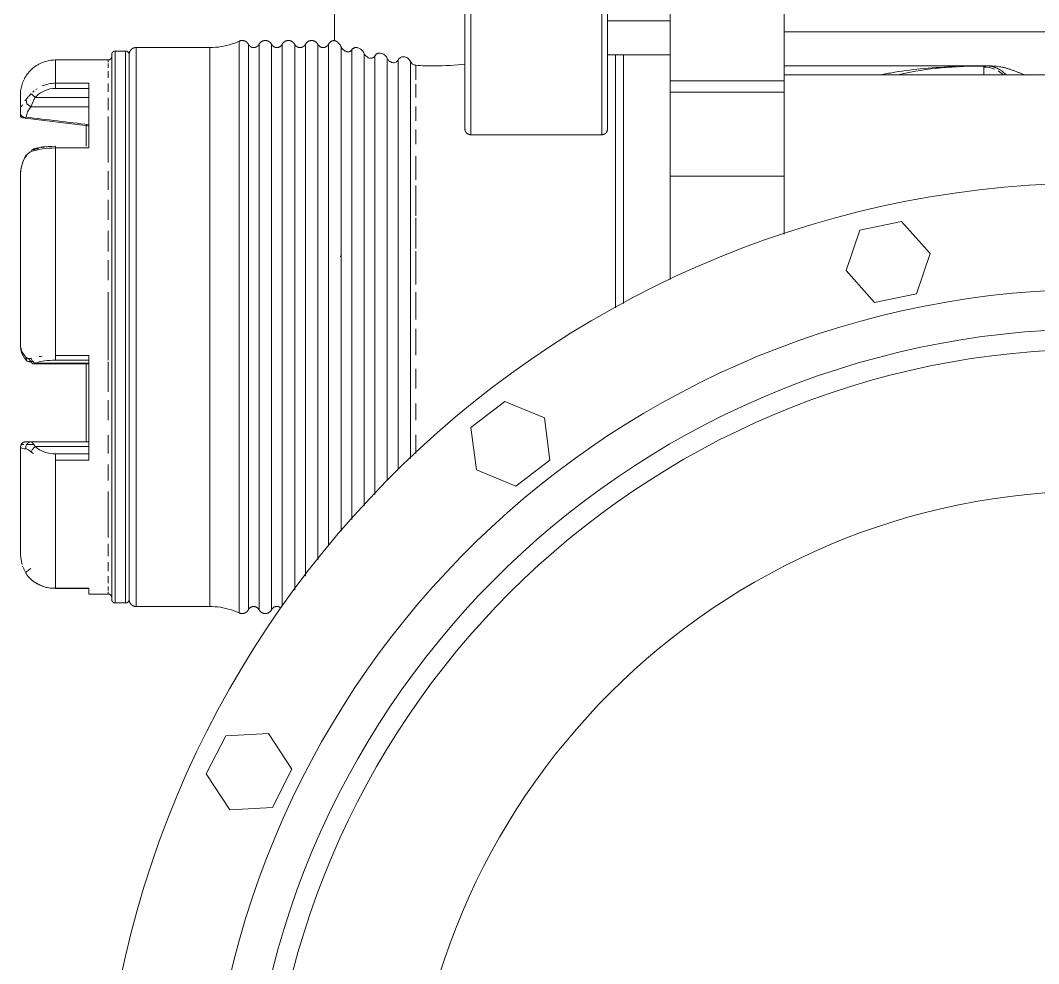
# Model space of a CAD drawing. Extents: x -181672 to 290600, y -29000 to 395522.
# Drawn here: x -171717.6 to -171539, y 28813.5 to 28979 of the extents above; entities that cross this region are included whole.
import ezdxf

# ---------------------------------------------------------------- set-up
doc = ezdxf.new("R2010")
doc.units = 0
doc.header["$LTSCALE"] = 10
doc.layers.add('XFM7P20PCW$0$G-IMPT', color=252, linetype='Continuous', lineweight=9)
doc.layers.add('XFM7P20PCW$0$M-PIPE--4', color=252, linetype='Continuous', lineweight=9)

# ---------------------------------------------------------------- blocks, each defined once
blk = doc.blocks.new('XFM7P20PCW$0$HTS 150A-3D_dwg-5203735-參考樓層')
at = {"layer": 'XFM7P20PCW$0$G-IMPT'}
for p, q in [((-201.5, 98.5), (-201.5, -55.03)), ((-193.95, 5.33), (-193.95, -55)), ((-195.39, -18.58), (-195.1, -17.69)), ((-195.08, -17.65), (-195.05, -17.59)), ((-195.5, -55.04), (-195.5, -18.64)), ((-195.5, -19.57), (-195.5, -19.54)), ((-195.46, -18.97), (-195.39, -18.59)), ((-194.02, -20), (-195.31, -20)), ((-168.23, -34.41), (-162.62, -29.42)), ((-162.62, -29.42), (-155.5, -31.78)), ((-155.5, -31.78), (-153.98, -39.14)), ((-166.72, -41.76), (-168.23, -34.41)), ((-153.98, -39.14), (-159.59, -44.12)), ((-159.59, -44.12), (-166.72, -41.76)), ((-192.91, -55), (-210.91, -55)), ((-190.91, -55), (-192.91, -55)), ((-192.91, -55), (-192.91, -75)), ((-190.91, -75), (-190.91, -55)), ((-176.14, -55), (-190.91, -55)), ((-190.91, -55), (-190.91, -75)), ((-165.99, -55), (-176.14, -55)), ((-176.14, -55), (-176.14, -75)), ((-192.91, -75), (-210.91, -75)), ((-203.44, -75), (-203.44, -86)), ((-197.44, -86), (-197.44, -75)), ((-190.91, -75), (-192.91, -75)), ((-176.14, -75), (-190.91, -75)), ((-158.06, -75), (-176.14, -75)), ((-153.8, -83.2), (-197.52, -83.2)), ((-153.08, -84.57), (-197.42, -84.57)), ((-223.44, -87), (-183.44, -87)), ((-184.44, -86), (-222.44, -86)), ((-183.44, -110), (-183.44, -87)), ((-133.75, -97.07), (-126.31, -96.1)), ((-126.31, -96.1), (-121.75, -102.07)), ((-136.64, -103.99), (-133.75, -97.07)), ((-121.75, -102.07), (-124.64, -109)), ((-132.09, -109.96), (-136.64, -103.99)), ((-183.44, -110), (-223.44, -110)), ((-124.64, -109), (-132.09, -109.96)), ((-222.44, -111), (-184.44, -111)), ((-193.33, -119.63), (-195.62, -119.63)), ((-193.05, -119.63), (-193.33, -119.63)), ((-190.44, -119.63), (-192.29, -119.63)), ((-189.95, -119.63), (-190.44, -119.63)), ((-187.01, -119.63), (-188.38, -119.63)), ((-185.9, -119.63), (-187.01, -119.63)), ((-183.08, -119.63), (-184.33, -119.63)), ((-181.76, -119.63), (-183.08, -119.63)), ((-178.69, -119.63), (-179.65, -119.63)), ((-175.51, -119.63), (-178.69, -119.63)), ((-173.92, -119.63), (-174.52, -119.63)), ((-169.18, -119.63), (-173.92, -119.63)), ((-163.47, -119.63), (-168.83, -119.63)), ((-157.94, -119.63), (-162.99, -119.63)), ((-157.18, -119.63), (-157.94, -119.63)), ((-152.29, -119.63), (-155.79, -119.63)), ((-151.01, -119.63), (-152.29, -119.63)), ((-146.6, -119.63), (-149.36, -119.63)), ((-144.78, -119.63), (-146.6, -119.63)), ((-140.96, -119.63), (-142.36, -119.63)), ((-138.9, -119.63), (-140.96, -119.63)), ((-135.44, -119.63), (-136.3, -119.63)), ((-133.33, -119.63), (-135.44, -119.63)), ((-130.1, -119.63), (-130.78, -119.63)), ((-127.48, -119.63), (-130.1, -119.63)), ((-126.62, -120.57), (-196.31, -120.57)), ((-124.62, -122.75), (-196.55, -122.75)), ((-122.82, -124.63), (-196.84, -124.63)), ((-120.34, -126.81), (-197.27, -126.81)), ((-118.33, -128.69), (-197.72, -128.69)), ((-115.91, -130.87), (-198.32, -130.87)), ((-222.7, -133.9), (-199.97, -133.9)), ((-113.89, -132.75), (-198.92, -132.75)), ((-111.32, -134.94), (-199.31, -134.94)), ((-108.83, -136.82), (-199.31, -136.82)), ((-105.98, -139), (-199.31, -139)), ((-103.53, -140.88), (-199.31, -140.88)), ((-78.39, -145.49), (-72.1, -141.39)), ((-72.1, -141.39), (-65.41, -144.79)), ((-100.68, -143.06), (-199.31, -143.06)), ((-100.09, -144.94), (-199.31, -144.94)), ((-77.99, -152.98), (-78.39, -145.49)), ((-65.41, -144.79), (-65.01, -152.28)), ((-100.09, -147.13), (-199.31, -147.13)), ((-100.09, -149), (-199.31, -149)), ((-199.86, -150.61), (-99.54, -150.61)), ((-71.3, -156.38), (-77.99, -152.98)), ((-65.01, -152.28), (-71.3, -156.38)), ((-198.74, -155.74), (-198.74, -168.69)), ((-100.66, -155.74), (-198.74, -155.74)), ((-100.66, -168.69), (-100.66, -155.74)), ((-198.74, -168.69), (-100.66, -168.69)), ((-198.12, -170.53), (-198.12, -172.35)), ((-198.12, -170.53), (-101.28, -170.53)), ((-197.51, -169.92), (-197.21, -169.92)), ((-196.83, -169.92), (-194.83, -169.92)), ((-193.87, -169.92), (-179.51, -169.92)), ((-177.37, -169.92), (-170.44, -169.92)), ((-168, -169.92), (-160.34, -169.92)), ((-157.94, -169.92), (-141.69, -169.92)), ((-139.06, -169.92), (-131.4, -169.92)), ((-128.96, -169.92), (-122.03, -169.92)), ((-119.89, -169.92), (-105.53, -169.92)), ((-104.57, -169.92), (-102.57, -169.92)), ((-102.19, -169.92), (-101.89, -169.92)), ((-101.28, -172.35), (-101.28, -170.53)), ((-198.12, -172.35), (-101.28, -172.35)), ((-197.51, -172.97), (-197.21, -172.97)), ((-196.83, -172.97), (-194.83, -172.97)), ((-193.87, -172.97), (-179.51, -172.97)), ((-177.37, -172.97), (-170.44, -172.97)), ((-168, -172.97), (-160.34, -172.97)), ((-157.94, -172.97), (-141.69, -172.97)), ((-139.06, -172.97), (-131.4, -172.97)), ((-128.96, -172.97), (-122.03, -172.97)), ((-119.89, -172.97), (-105.53, -172.97)), ((-104.57, -172.97), (-102.57, -172.97)), ((-102.19, -172.97), (-101.89, -172.97)), ((-196.56, -173.58), (-196.56, -182.84)), ((-196.19, -173.58), (-196.56, -173.58)), ((-195.2, -173.58), (-195.95, -173.58)), ((-193.41, -173.58), (-194.58, -173.58)), ((-190.96, -173.58), (-192.45, -173.58)), ((-187.74, -173.58), (-189.89, -173.58)), ((-178.54, -173.58), (-186.63, -173.58)), ((-173.8, -173.58), (-177.06, -173.58)), ((-168.48, -173.58), (-172, -173.58)), ((-162.97, -173.58), (-166.59, -173.58)), ((-157.94, -173.58), (-161.45, -173.58)), ((-143.89, -173.58), (-155.82, -173.58)), ((-138.32, -173.58), (-143.58, -173.58)), ((-133.35, -173.58), (-136.85, -173.58)), ((-127.49, -173.58), (-130.74, -173.58)), ((-122.79, -173.58), (-125.6, -173.58)), ((-112.77, -173.58), (-120.86, -173.58)), ((-109.51, -173.58), (-111.66, -173.58)), ((-106.85, -173.58), (-108.44, -173.58)), ((-104.73, -173.58), (-105.99, -173.58)), ((-103.45, -173.58), (-104.2, -173.58)), ((-102.84, -173.58), (-103.21, -173.58)), ((-102.84, -177), (-102.84, -173.58)), ((-192.47, -182.84), (-192.47, -177)), ((-192.47, -177), (-181.12, -177)), ((-191.58, -177), (-191.58, -182.84)), ((-189.99, -177), (-189.99, -186.41)), ((-188.34, -187.17), (-188.34, -177)), ((-185, -177.08), (-186.41, -188.62)), ((-181.45, -177.44), (-185.03, -177.44)), ((-181.12, -177), (-181.12, -182.84)), ((-144.72, -182.84), (-144.72, -177)), ((-144.72, -177), (-126.34, -177)), ((-143.88, -177), (-143.88, -182.84)), ((-143.36, -177), (-143.36, -186.41)), ((-129.54, -177.44), (-143.27, -177.44)), ((-143.25, -186.71), (-143.25, -177)), ((-129.56, -177), (-129.56, -187.17)), ((-129.56, -177), (-129.56, -187.17)), ((-128.71, -186.41), (-128.71, -177)), ((-127.42, -182.84), (-127.42, -177)), ((-126.34, -177), (-126.34, -182.84)), ((-103.85, -177), (-102.84, -177)), ((-103.85, -182.84), (-103.85, -177)), ((-103.83, -182.84), (-103.83, -177)), ((-196.56, -182.84), (-192.47, -182.84)), ((-191.58, -182.84), (-192.47, -182.84)), ((-181.36, -182.84), (-181.45, -182.84)), ((-181.12, -182.84), (-181.36, -182.84)), ((-181.12, -182.84), (-144.72, -182.84)), ((-143.88, -182.84), (-144.72, -182.84)), ((-126.34, -182.84), (-127.42, -182.84)), ((-126.34, -182.84), (-103.85, -182.84)), ((-103.85, -182.84), (-103.83, -182.84)), ((-103.83, -182.84), (-103.85, -182.84)), ((-180.94, -185.86), (-180.94, -186.41)), ((-180.94, -186.41), (-180.94, -185.86)), ((-143.64, -187.17), (-144.17, -187.59)), ((-143.64, -187.17), (-143.64, -186.84)), ((-143.64, -186.84), (-143.64, -187.17)), ((-143.26, -186.71), (-143.26, -186.59)), ((-129.56, -187.17), (-129.56, -187.56)), ((-187.64, -189), (-190.4, -189)), ((-189.37, -188.24), (-189.64, -188.01)), ((-187.25, -189), (-187.59, -188.98)), ((-187.25, -189), (-186.76, -189)), ((-186.96, -189), (-187.16, -189)), ((-179.88, -187.97), (-179.71, -188.01)), ((-178.04, -188.77), (-178.45, -188.61)), ((-146.35, -189), (-176.25, -189)), ((-146.12, -188.98), (-146.35, -189)), ((-145.73, -188.94), (-145.79, -188.95)), ((-129.56, -187.66), (-129.56, -188)), ((-129.04, -188.88), (-129.27, -188.71)), ((-110.08, -189), (-128.56, -189)), ((-110.08, -189), (-109.66, -188.99)), ((-107.76, -188.61), (-106.47, -188.01)), ((-106.49, -188.03), (-106.47, -188.01))]:
    blk.add_line(p, q, dxfattribs=at)
at = {"layer": 'XFM7P20PCW$0$G-IMPT', "flags": 128}
for points in [[(-184.44, -86), (-184.46, -86), (-184.5, -86), (-184.58, -86), (-184.68, -86), (-184.82, -86), (-184.99, -86), (-185.18, -86), (-185.41, -86), (-185.66, -86), (-185.94, -86), (-186.25, -86), (-186.59, -86), (-186.95, -86), (-187.34, -86), (-187.76, -86), (-188.2, -86), (-188.67, -86), (-189.16, -86), (-189.67, -86), (-190.2, -86), (-190.76, -86), (-191.34, -86), (-191.93, -86), (-192.54, -86), (-193.18, -86), (-193.82, -86), (-194.49, -86), (-195.16, -86), (-195.85, -86), (-196.56, -86), (-197.27, -86), (-197.99, -86), (-198.73, -86), (-199.47, -86), (-200.21, -86), (-200.96, -86), (-201.72, -86), (-202.48, -86), (-203.24, -86), (-204, -86)], [(-185.81, -86), (-185.54, -86), (-185.3, -86), (-185.09, -86), (-184.91, -86), (-184.75, -86), (-184.63, -86), (-184.54, -86), (-184.48, -86), (-184.45, -86), (-184.44, -86)], [(-184.44, -86), (-184.4, -86), (-184.36, -86), (-184.32, -86.01), (-184.28, -86.01), (-184.24, -86.02), (-184.2, -86.03), (-184.16, -86.04), (-184.13, -86.05), (-184.09, -86.06), (-184.05, -86.08), (-184.02, -86.1), (-183.98, -86.11), (-183.94, -86.13), (-183.91, -86.15), (-183.88, -86.17), (-183.84, -86.2), (-183.81, -86.22), (-183.78, -86.25), (-183.75, -86.28), (-183.72, -86.3), (-183.7, -86.33), (-183.67, -86.36), (-183.65, -86.39), (-183.62, -86.43), (-183.6, -86.46), (-183.58, -86.49), (-183.56, -86.53), (-183.54, -86.56), (-183.52, -86.6), (-183.51, -86.64), (-183.5, -86.68), (-183.48, -86.71), (-183.47, -86.75), (-183.46, -86.79), (-183.46, -86.83), (-183.45, -86.87), (-183.45, -86.91), (-183.44, -86.95), (-183.44, -86.99), (-183.44, -87)], [(-183.44, -110), (-183.44, -110.04), (-183.44, -110.08), (-183.45, -110.12), (-183.45, -110.16), (-183.46, -110.2), (-183.47, -110.24), (-183.48, -110.28), (-183.49, -110.31), (-183.51, -110.35), (-183.52, -110.39), (-183.54, -110.43), (-183.55, -110.46), (-183.57, -110.5), (-183.59, -110.53), (-183.62, -110.56), (-183.64, -110.6), (-183.66, -110.63), (-183.69, -110.66), (-183.72, -110.69), (-183.74, -110.72), (-183.77, -110.74), (-183.8, -110.77), (-183.84, -110.8), (-183.87, -110.82), (-183.9, -110.84), (-183.94, -110.86), (-183.97, -110.88), (-184.01, -110.9), (-184.04, -110.92), (-184.08, -110.93), (-184.12, -110.95), (-184.15, -110.96), (-184.19, -110.97), (-184.23, -110.98), (-184.27, -110.99), (-184.31, -110.99), (-184.35, -111), (-184.39, -111), (-184.43, -111), (-184.44, -111)], [(-203.65, -111), (-202.89, -111), (-202.13, -111), (-201.37, -111), (-200.62, -111), (-199.87, -111), (-199.12, -111), (-198.39, -111), (-197.66, -111), (-196.94, -111), (-196.23, -111), (-195.53, -111), (-194.85, -111), (-194.18, -111), (-193.52, -111), (-192.88, -111), (-192.26, -111), (-191.65, -111), (-191.07, -111), (-190.5, -111), (-189.96, -111), (-189.43, -111), (-188.93, -111), (-188.45, -111), (-188, -111), (-187.57, -111), (-187.16, -111), (-186.78, -111), (-186.43, -111), (-186.1, -111), (-185.81, -111), (-185.54, -111), (-185.3, -111), (-185.09, -111), (-184.91, -111), (-184.75, -111), (-184.63, -111), (-184.54, -111), (-184.48, -111), (-184.45, -111), (-184.44, -111)], [(-184.44, -111), (-184.46, -111), (-184.5, -111), (-184.58, -111), (-184.68, -111), (-184.82, -111), (-184.99, -111), (-185.18, -111), (-185.41, -111), (-185.66, -111), (-185.75, -111)], [(-199.31, -134.94), (-199.35, -134.91), (-199.39, -134.89), (-199.44, -134.86), (-199.48, -134.83), (-199.51, -134.8), (-199.55, -134.77), (-199.59, -134.74), (-199.62, -134.7), (-199.66, -134.67), (-199.69, -134.63), (-199.72, -134.59), (-199.75, -134.55), (-199.78, -134.51), (-199.8, -134.47), (-199.83, -134.42), (-199.85, -134.38), (-199.87, -134.34), (-199.89, -134.29), (-199.9, -134.24), (-199.92, -134.2), (-199.93, -134.15), (-199.94, -134.1), (-199.95, -134.05), (-199.96, -134), (-199.97, -133.96), (-199.97, -133.91), (-199.97, -133.9)], [(-198.74, -135.88), (-198.74, -135.83), (-198.74, -135.79), (-198.75, -135.75), (-198.75, -135.71), (-198.76, -135.67), (-198.77, -135.63), (-198.78, -135.58), (-198.79, -135.54), (-198.81, -135.5), (-198.82, -135.46), (-198.84, -135.43), (-198.86, -135.39), (-198.88, -135.35), (-198.9, -135.31), (-198.92, -135.28), (-198.95, -135.24), (-198.97, -135.21), (-199, -135.18), (-199.03, -135.15), (-199.06, -135.12), (-199.09, -135.09), (-199.12, -135.06), (-199.16, -135.03), (-199.19, -135.01), (-199.23, -134.98), (-199.26, -134.96), (-199.3, -134.94), (-199.31, -134.94)], [(-199.31, -139), (-199.35, -138.98), (-199.39, -138.95), (-199.44, -138.92), (-199.48, -138.89), (-199.51, -138.86), (-199.55, -138.83), (-199.59, -138.8), (-199.62, -138.76), (-199.66, -138.73), (-199.69, -138.69), (-199.72, -138.65), (-199.75, -138.61), (-199.78, -138.57), (-199.8, -138.53), (-199.83, -138.49), (-199.85, -138.44), (-199.87, -138.4), (-199.89, -138.35), (-199.9, -138.31), (-199.92, -138.26), (-199.93, -138.21), (-199.94, -138.16), (-199.95, -138.12), (-199.96, -138.07), (-199.97, -138.02), (-199.97, -137.97), (-199.97, -137.92), (-199.97, -137.87), (-199.97, -137.82), (-199.96, -137.77), (-199.96, -137.72), (-199.95, -137.67), (-199.94, -137.63), (-199.93, -137.58), (-199.91, -137.53), (-199.89, -137.49), (-199.88, -137.44), (-199.86, -137.39), (-199.84, -137.35), (-199.81, -137.31), (-199.79, -137.26), (-199.76, -137.22), (-199.73, -137.18), (-199.7, -137.14), (-199.67, -137.11), (-199.64, -137.07), (-199.6, -137.03), (-199.57, -137), (-199.53, -136.97), (-199.49, -136.94), (-199.45, -136.91), (-199.41, -136.88), (-199.37, -136.85), (-199.33, -136.83), (-199.31, -136.82)], [(-199.31, -136.82), (-199.27, -136.8), (-199.23, -136.77), (-199.2, -136.75), (-199.16, -136.73), (-199.13, -136.7), (-199.1, -136.67), (-199.07, -136.64), (-199.04, -136.61), (-199.01, -136.58), (-198.98, -136.55), (-198.95, -136.52), (-198.93, -136.48), (-198.91, -136.45), (-198.88, -136.41), (-198.86, -136.38), (-198.84, -136.34), (-198.83, -136.3), (-198.81, -136.26), (-198.8, -136.22), (-198.78, -136.18), (-198.77, -136.14), (-198.76, -136.1), (-198.75, -136.06), (-198.75, -136.01), (-198.74, -135.97), (-198.74, -135.93), (-198.74, -135.89), (-198.74, -135.88)], [(-198.74, -139.94), (-198.74, -139.9), (-198.74, -139.86), (-198.75, -139.81), (-198.75, -139.77), (-198.76, -139.73), (-198.77, -139.69), (-198.78, -139.65), (-198.79, -139.61), (-198.81, -139.57), (-198.82, -139.53), (-198.84, -139.49), (-198.86, -139.45), (-198.88, -139.41), (-198.9, -139.38), (-198.92, -139.34), (-198.95, -139.31), (-198.97, -139.27), (-199, -139.24), (-199.03, -139.21), (-199.06, -139.18), (-199.09, -139.15), (-199.12, -139.12), (-199.16, -139.1), (-199.19, -139.07), (-199.23, -139.05), (-199.26, -139.03), (-199.3, -139), (-199.31, -139)], [(-199.31, -143.06), (-199.35, -143.04), (-199.39, -143.01), (-199.44, -142.99), (-199.48, -142.96), (-199.51, -142.93), (-199.55, -142.9), (-199.59, -142.86), (-199.62, -142.83), (-199.66, -142.79), (-199.69, -142.75), (-199.72, -142.72), (-199.75, -142.68), (-199.78, -142.63), (-199.8, -142.59), (-199.83, -142.55), (-199.85, -142.51), (-199.87, -142.46), (-199.89, -142.42), (-199.9, -142.37), (-199.92, -142.32), (-199.93, -142.27), (-199.94, -142.23), (-199.95, -142.18), (-199.96, -142.13), (-199.97, -142.08), (-199.97, -142.03), (-199.97, -141.98), (-199.97, -141.93), (-199.97, -141.88), (-199.96, -141.83), (-199.96, -141.79), (-199.95, -141.74), (-199.94, -141.69), (-199.93, -141.64), (-199.91, -141.59), (-199.89, -141.55), (-199.88, -141.5), (-199.86, -141.46), (-199.84, -141.41), (-199.81, -141.37), (-199.79, -141.33), (-199.76, -141.29), (-199.73, -141.24), (-199.7, -141.21), (-199.67, -141.17), (-199.64, -141.13), (-199.6, -141.1), (-199.57, -141.06), (-199.53, -141.03), (-199.49, -141), (-199.45, -140.97), (-199.41, -140.94), (-199.37, -140.92), (-199.33, -140.89), (-199.31, -140.88)], [(-199.31, -140.88), (-199.27, -140.86), (-199.23, -140.84), (-199.2, -140.81), (-199.16, -140.79), (-199.13, -140.76), (-199.1, -140.74), (-199.07, -140.71), (-199.04, -140.68), (-199.01, -140.65), (-198.98, -140.61), (-198.95, -140.58), (-198.93, -140.55), (-198.91, -140.51), (-198.88, -140.47), (-198.86, -140.44), (-198.84, -140.4), (-198.83, -140.36), (-198.81, -140.32), (-198.8, -140.28), (-198.78, -140.24), (-198.77, -140.2), (-198.76, -140.16), (-198.75, -140.12), (-198.75, -140.08), (-198.74, -140.03), (-198.74, -139.99), (-198.74, -139.95), (-198.74, -139.94)], [(-198.74, -144), (-198.74, -143.96), (-198.74, -143.92), (-198.75, -143.88), (-198.75, -143.83), (-198.76, -143.79), (-198.77, -143.75), (-198.78, -143.71), (-198.79, -143.67), (-198.81, -143.63), (-198.82, -143.59), (-198.84, -143.55), (-198.86, -143.51), (-198.88, -143.48), (-198.9, -143.44), (-198.92, -143.4), (-198.95, -143.37), (-198.97, -143.34), (-199, -143.3), (-199.03, -143.27), (-199.06, -143.24), (-199.09, -143.21), (-199.12, -143.19), (-199.16, -143.16), (-199.19, -143.13), (-199.23, -143.11), (-199.26, -143.09), (-199.3, -143.07), (-199.31, -143.06)], [(-199.31, -144.94), (-199.27, -144.92), (-199.23, -144.9), (-199.2, -144.88), (-199.16, -144.85), (-199.13, -144.83), (-199.1, -144.8), (-199.07, -144.77), (-199.04, -144.74), (-199.01, -144.71), (-198.98, -144.68), (-198.95, -144.64), (-198.93, -144.61), (-198.91, -144.57), (-198.88, -144.54), (-198.86, -144.5), (-198.84, -144.46), (-198.83, -144.42), (-198.81, -144.38), (-198.8, -144.35), (-198.78, -144.3), (-198.77, -144.26), (-198.76, -144.22), (-198.75, -144.18), (-198.75, -144.14), (-198.74, -144.1), (-198.74, -144.05), (-198.74, -144.01), (-198.74, -144)], [(-100.42, -143.33), (-100.44, -143.36), (-100.47, -143.39), (-100.49, -143.43), (-100.52, -143.47), (-100.54, -143.5), (-100.56, -143.54), (-100.57, -143.58), (-100.59, -143.62), (-100.6, -143.66), (-100.62, -143.7), (-100.63, -143.74), (-100.64, -143.78), (-100.65, -143.82), (-100.65, -143.86), (-100.66, -143.91), (-100.66, -143.95), (-100.66, -143.99), (-100.66, -144)], [(-100.66, -144), (-100.66, -144.04), (-100.66, -144.09), (-100.65, -144.13), (-100.65, -144.17), (-100.64, -144.21), (-100.63, -144.25), (-100.62, -144.3), (-100.61, -144.34), (-100.59, -144.38), (-100.58, -144.42), (-100.56, -144.45), (-100.54, -144.49), (-100.52, -144.53), (-100.5, -144.57), (-100.48, -144.6), (-100.45, -144.64), (-100.43, -144.67), (-100.4, -144.7), (-100.37, -144.73), (-100.34, -144.76), (-100.31, -144.79), (-100.28, -144.82), (-100.24, -144.85), (-100.21, -144.87), (-100.17, -144.89), (-100.14, -144.92), (-100.1, -144.94), (-100.09, -144.94)], [(-199.31, -147.13), (-199.35, -147.1), (-199.39, -147.08), (-199.44, -147.05), (-199.48, -147.02), (-199.51, -146.99), (-199.55, -146.96), (-199.59, -146.93), (-199.62, -146.89), (-199.66, -146.86), (-199.69, -146.82), (-199.72, -146.78), (-199.75, -146.74), (-199.78, -146.7), (-199.8, -146.66), (-199.83, -146.61), (-199.85, -146.57), (-199.87, -146.53), (-199.89, -146.48), (-199.9, -146.43), (-199.92, -146.39), (-199.93, -146.34), (-199.94, -146.29), (-199.95, -146.24), (-199.96, -146.19), (-199.97, -146.15), (-199.97, -146.1), (-199.97, -146.05), (-199.97, -146), (-199.97, -145.95), (-199.96, -145.9), (-199.96, -145.85), (-199.95, -145.8), (-199.94, -145.75), (-199.93, -145.71), (-199.91, -145.66), (-199.9, -145.61), (-199.88, -145.57), (-199.86, -145.52), (-199.84, -145.48), (-199.81, -145.43), (-199.79, -145.39), (-199.76, -145.35), (-199.74, -145.31), (-199.71, -145.27), (-199.67, -145.23), (-199.64, -145.2), (-199.61, -145.16), (-199.57, -145.13), (-199.53, -145.09), (-199.5, -145.06), (-199.46, -145.03), (-199.42, -145.01), (-199.37, -144.98), (-199.33, -144.95), (-199.31, -144.94)], [(-100.09, -144.94), (-100.05, -144.97), (-100.01, -144.99), (-99.97, -145.02), (-99.93, -145.05), (-99.89, -145.08), (-99.85, -145.11), (-99.81, -145.14), (-99.78, -145.18), (-99.74, -145.21), (-99.71, -145.25), (-99.68, -145.29), (-99.65, -145.33), (-99.62, -145.37), (-99.6, -145.41), (-99.57, -145.45), (-99.55, -145.5), (-99.53, -145.54), (-99.51, -145.59), (-99.5, -145.63), (-99.48, -145.68), (-99.47, -145.73), (-99.46, -145.78), (-99.45, -145.82), (-99.44, -145.87), (-99.43, -145.92), (-99.43, -145.97), (-99.43, -146.02), (-99.43, -146.07), (-99.43, -146.12), (-99.44, -146.17), (-99.44, -146.22), (-99.45, -146.27), (-99.46, -146.31), (-99.47, -146.36), (-99.49, -146.41), (-99.5, -146.45), (-99.52, -146.5), (-99.54, -146.55), (-99.56, -146.59), (-99.58, -146.63), (-99.61, -146.68), (-99.64, -146.72), (-99.66, -146.76), (-99.69, -146.8), (-99.73, -146.84), (-99.76, -146.87), (-99.79, -146.91), (-99.83, -146.94), (-99.86, -146.97), (-99.9, -147.01), (-99.94, -147.03), (-99.98, -147.06), (-100.02, -147.09), (-100.07, -147.11), (-100.09, -147.13)], [(-198.74, -148.07), (-198.74, -148.02), (-198.74, -147.98), (-198.75, -147.94), (-198.75, -147.9), (-198.76, -147.86), (-198.77, -147.81), (-198.78, -147.77), (-198.79, -147.73), (-198.81, -147.69), (-198.82, -147.65), (-198.84, -147.61), (-198.86, -147.58), (-198.88, -147.54), (-198.9, -147.5), (-198.93, -147.47), (-198.95, -147.43), (-198.98, -147.4), (-199, -147.37), (-199.03, -147.34), (-199.06, -147.31), (-199.09, -147.28), (-199.12, -147.25), (-199.16, -147.22), (-199.19, -147.2), (-199.23, -147.17), (-199.26, -147.15), (-199.3, -147.13), (-199.31, -147.13)], [(-199.31, -149), (-199.27, -148.98), (-199.23, -148.96), (-199.2, -148.94), (-199.16, -148.91), (-199.13, -148.89), (-199.1, -148.86), (-199.07, -148.83), (-199.04, -148.8), (-199.01, -148.77), (-198.98, -148.74), (-198.95, -148.71), (-198.93, -148.67), (-198.91, -148.64), (-198.88, -148.6), (-198.86, -148.56), (-198.84, -148.52), (-198.83, -148.49), (-198.81, -148.45), (-198.8, -148.41), (-198.78, -148.37), (-198.77, -148.33), (-198.76, -148.28), (-198.76, -148.24), (-198.75, -148.2), (-198.74, -148.16), (-198.74, -148.12), (-198.74, -148.07), (-198.74, -148.07)], [(-100.09, -147.13), (-100.13, -147.15), (-100.16, -147.17), (-100.2, -147.19), (-100.23, -147.22), (-100.27, -147.24), (-100.3, -147.27), (-100.33, -147.3), (-100.36, -147.33), (-100.39, -147.36), (-100.42, -147.39), (-100.44, -147.42), (-100.47, -147.46), (-100.49, -147.49), (-100.51, -147.53), (-100.54, -147.57), (-100.55, -147.61), (-100.57, -147.64), (-100.59, -147.68), (-100.6, -147.72), (-100.62, -147.76), (-100.63, -147.8), (-100.64, -147.85), (-100.64, -147.89), (-100.65, -147.93), (-100.66, -147.97), (-100.66, -148.01), (-100.66, -148.06), (-100.66, -148.07)], [(-100.66, -148.07), (-100.66, -148.11), (-100.66, -148.15), (-100.65, -148.19), (-100.65, -148.23), (-100.64, -148.28), (-100.63, -148.32), (-100.62, -148.36), (-100.61, -148.4), (-100.59, -148.44), (-100.58, -148.48), (-100.56, -148.52), (-100.54, -148.56), (-100.52, -148.59), (-100.5, -148.63), (-100.47, -148.66), (-100.45, -148.7), (-100.42, -148.73), (-100.4, -148.77), (-100.37, -148.8), (-100.34, -148.83), (-100.31, -148.86), (-100.28, -148.88), (-100.24, -148.91), (-100.21, -148.93), (-100.17, -148.96), (-100.14, -148.98), (-100.1, -149), (-100.09, -149)], [(-199.86, -150.61), (-199.88, -150.56), (-199.9, -150.52), (-199.91, -150.47), (-199.93, -150.42), (-199.94, -150.38), (-199.95, -150.33), (-199.96, -150.28), (-199.96, -150.23), (-199.97, -150.18), (-199.97, -150.13), (-199.97, -150.08), (-199.97, -150.03), (-199.97, -149.99), (-199.96, -149.94), (-199.95, -149.89), (-199.94, -149.84), (-199.93, -149.79), (-199.92, -149.74), (-199.9, -149.7), (-199.89, -149.65), (-199.87, -149.61), (-199.85, -149.56), (-199.83, -149.52), (-199.8, -149.47), (-199.78, -149.43), (-199.75, -149.39), (-199.72, -149.35), (-199.69, -149.31), (-199.66, -149.28), (-199.62, -149.24), (-199.59, -149.2), (-199.55, -149.17), (-199.51, -149.14), (-199.48, -149.11), (-199.44, -149.08), (-199.39, -149.05), (-199.35, -149.03), (-199.31, -149.01), (-199.31, -149)], [(-100.09, -149), (-100.05, -149.03), (-100.01, -149.05), (-99.97, -149.08), (-99.93, -149.11), (-99.89, -149.14), (-99.85, -149.17), (-99.81, -149.2), (-99.78, -149.24), (-99.74, -149.28), (-99.71, -149.31), (-99.68, -149.35), (-99.65, -149.39), (-99.62, -149.43), (-99.6, -149.47), (-99.57, -149.52), (-99.55, -149.56), (-99.53, -149.61), (-99.51, -149.65), (-99.5, -149.7), (-99.48, -149.74), (-99.47, -149.79), (-99.46, -149.84), (-99.45, -149.89), (-99.44, -149.94), (-99.43, -149.99), (-99.43, -150.03), (-99.43, -150.08), (-99.43, -150.13), (-99.43, -150.18), (-99.44, -150.23), (-99.44, -150.28), (-99.45, -150.33), (-99.46, -150.38), (-99.47, -150.42), (-99.49, -150.47), (-99.5, -150.52), (-99.52, -150.56), (-99.54, -150.61), (-99.54, -150.61)], [(-198.74, -155.74), (-198.75, -155.25), (-198.78, -154.75), (-198.83, -154.26), (-198.9, -153.78), (-198.99, -153.29), (-199.09, -152.81), (-199.22, -152.34), (-199.36, -151.87), (-199.53, -151.4), (-199.71, -150.94), (-199.86, -150.61)], [(-99.54, -150.61), (-99.74, -151.06), (-99.92, -151.52), (-100.07, -151.99), (-100.22, -152.46), (-100.34, -152.94), (-100.44, -153.42), (-100.52, -153.9), (-100.59, -154.39), (-100.63, -154.88), (-100.65, -155.37), (-100.66, -155.74)], [(-197.51, -169.92), (-197.56, -169.92), (-197.61, -169.91), (-197.66, -169.91), (-197.7, -169.9), (-197.75, -169.89), (-197.8, -169.88), (-197.85, -169.87), (-197.9, -169.85), (-197.94, -169.84), (-197.99, -169.82), (-198.03, -169.8), (-198.08, -169.78), (-198.12, -169.75), (-198.16, -169.73), (-198.2, -169.7), (-198.24, -169.67), (-198.28, -169.64), (-198.32, -169.61), (-198.36, -169.58), (-198.39, -169.54), (-198.43, -169.51), (-198.46, -169.47), (-198.49, -169.43), (-198.52, -169.39), (-198.54, -169.35), (-198.57, -169.31), (-198.59, -169.27), (-198.62, -169.22), (-198.64, -169.18), (-198.66, -169.13), (-198.67, -169.09), (-198.69, -169.04), (-198.7, -168.99), (-198.71, -168.94), (-198.72, -168.9), (-198.73, -168.85), (-198.73, -168.8), (-198.74, -168.75), (-198.74, -168.7), (-198.74, -168.69)], [(-100.66, -168.69), (-100.66, -168.74), (-100.66, -168.78), (-100.67, -168.83), (-100.68, -168.88), (-100.68, -168.93), (-100.7, -168.98), (-100.71, -169.03), (-100.72, -169.07), (-100.74, -169.12), (-100.76, -169.17), (-100.78, -169.21), (-100.8, -169.25), (-100.82, -169.3), (-100.85, -169.34), (-100.88, -169.38), (-100.9, -169.42), (-100.93, -169.46), (-100.97, -169.5), (-101, -169.53), (-101.03, -169.57), (-101.07, -169.6), (-101.11, -169.64), (-101.15, -169.67), (-101.19, -169.69), (-101.23, -169.72), (-101.27, -169.75), (-101.31, -169.77), (-101.36, -169.79), (-101.4, -169.81), (-101.45, -169.83), (-101.49, -169.85), (-101.54, -169.87), (-101.59, -169.88), (-101.63, -169.89), (-101.68, -169.9), (-101.73, -169.91), (-101.78, -169.91), (-101.83, -169.92), (-101.88, -169.92), (-101.89, -169.92)], [(-198.12, -170.53), (-198.12, -170.51), (-198.12, -170.48), (-198.12, -170.46), (-198.12, -170.43), (-198.11, -170.41), (-198.11, -170.39), (-198.1, -170.36), (-198.09, -170.34), (-198.08, -170.32), (-198.08, -170.29), (-198.07, -170.27), (-198.05, -170.25), (-198.04, -170.23), (-198.03, -170.21), (-198.02, -170.19), (-198, -170.17), (-197.99, -170.15), (-197.97, -170.13), (-197.95, -170.11), (-197.94, -170.09), (-197.92, -170.07), (-197.9, -170.06), (-197.88, -170.04), (-197.86, -170.03), (-197.84, -170.01), (-197.82, -170), (-197.8, -169.99), (-197.78, -169.98), (-197.75, -169.97), (-197.73, -169.96), (-197.71, -169.95), (-197.69, -169.94), (-197.66, -169.94), (-197.64, -169.93), (-197.61, -169.93), (-197.59, -169.92), (-197.56, -169.92), (-197.54, -169.92), (-197.52, -169.92), (-197.51, -169.92)], [(-197.51, -169.92), (-197.47, -169.92), (-197.36, -169.92), (-197.16, -169.92), (-196.9, -169.92), (-196.56, -169.92), (-196.14, -169.92), (-195.65, -169.92), (-195.08, -169.92), (-194.44, -169.92), (-193.73, -169.92), (-192.95, -169.92), (-192.11, -169.92), (-191.19, -169.92), (-190.21, -169.92), (-189.16, -169.92), (-188.05, -169.92), (-186.87, -169.92), (-185.64, -169.92), (-184.35, -169.92), (-183.01, -169.92), (-181.61, -169.92), (-180.16, -169.92), (-178.66, -169.92), (-177.12, -169.92), (-175.53, -169.92), (-173.9, -169.92), (-172.23, -169.92), (-170.53, -169.92), (-168.79, -169.92), (-167.02, -169.92), (-165.23, -169.92), (-163.41, -169.92), (-161.56, -169.92), (-159.7, -169.92), (-157.83, -169.92), (-155.94, -169.92), (-154.03, -169.92), (-152.13, -169.92), (-150.22, -169.92), (-148.3, -169.92), (-146.39, -169.92), (-144.49, -169.92), (-142.59, -169.92), (-140.71, -169.92), (-138.84, -169.92), (-136.98, -169.92), (-135.15, -169.92), (-133.34, -169.92), (-131.56, -169.92), (-129.8, -169.92), (-128.08, -169.92), (-126.39, -169.92), (-124.74, -169.92), (-123.13, -169.92), (-121.56, -169.92), (-120.04, -169.92), (-118.57, -169.92), (-117.14, -169.92), (-115.77, -169.92), (-114.45, -169.92), (-113.18, -169.92), (-111.98, -169.92), (-110.83, -169.92), (-109.75, -169.92), (-108.73, -169.92), (-107.78, -169.92), (-106.89, -169.92), (-106.08, -169.92), (-105.33, -169.92), (-104.65, -169.92), (-104.05, -169.92), (-103.52, -169.92), (-103.06, -169.92), (-102.68, -169.92), (-102.37, -169.92), (-102.14, -169.92), (-101.98, -169.92), (-101.9, -169.92), (-101.89, -169.92)], [(-101.89, -169.92), (-101.93, -169.92), (-102.04, -169.92), (-102.24, -169.92), (-102.5, -169.92), (-102.84, -169.92), (-103.26, -169.92), (-103.75, -169.92), (-104.32, -169.92), (-104.96, -169.92), (-105.67, -169.92), (-106.45, -169.92), (-107.29, -169.92), (-108.21, -169.92), (-109.19, -169.92), (-110.24, -169.92), (-111.35, -169.92), (-112.53, -169.92), (-113.76, -169.92), (-115.05, -169.92), (-116.39, -169.92), (-117.79, -169.92), (-119.24, -169.92), (-120.74, -169.92), (-122.28, -169.92), (-123.87, -169.92), (-125.5, -169.92), (-127.17, -169.92), (-128.87, -169.92), (-130.61, -169.92), (-132.38, -169.92), (-134.17, -169.92), (-135.99, -169.92), (-137.84, -169.92), (-139.7, -169.92), (-141.57, -169.92), (-143.46, -169.92), (-145.37, -169.92), (-147.27, -169.92), (-149.18, -169.92), (-151.1, -169.92), (-153.01, -169.92), (-154.91, -169.92), (-156.81, -169.92), (-158.69, -169.92), (-160.56, -169.92), (-162.42, -169.92), (-164.25, -169.92), (-166.06, -169.92), (-167.84, -169.92), (-169.6, -169.92), (-171.32, -169.92), (-173.01, -169.92), (-174.66, -169.92), (-176.27, -169.92), (-177.84, -169.92), (-179.36, -169.92), (-180.83, -169.92), (-182.26, -169.92), (-183.63, -169.92), (-184.95, -169.92), (-186.22, -169.92), (-187.42, -169.92), (-188.57, -169.92), (-189.65, -169.92), (-190.67, -169.92), (-191.62, -169.92), (-192.51, -169.92), (-193.32, -169.92), (-194.07, -169.92), (-194.75, -169.92), (-195.35, -169.92), (-195.88, -169.92), (-196.34, -169.92), (-196.72, -169.92), (-197.03, -169.92), (-197.26, -169.92), (-197.42, -169.92), (-197.5, -169.92), (-197.51, -169.92)], [(-197.51, -169.92), (-197.47, -169.92), (-197.36, -169.92), (-197.16, -169.92), (-196.9, -169.92), (-196.56, -169.92), (-196.53, -169.92)], [(-196.08, -169.92), (-196.34, -169.92), (-196.72, -169.92), (-197.03, -169.92), (-197.26, -169.92), (-197.42, -169.92), (-197.5, -169.92), (-197.51, -169.92)], [(-101.89, -169.92), (-101.93, -169.92), (-102.04, -169.92), (-102.24, -169.92), (-102.5, -169.92), (-102.84, -169.92), (-103.26, -169.92), (-103.33, -169.92)], [(-102.9, -169.92), (-102.68, -169.92), (-102.37, -169.92), (-102.14, -169.92), (-101.98, -169.92), (-101.9, -169.92), (-101.89, -169.92)], [(-101.89, -169.92), (-101.87, -169.92), (-101.84, -169.92), (-101.82, -169.92), (-101.79, -169.93), (-101.77, -169.93), (-101.75, -169.94), (-101.72, -169.94), (-101.7, -169.95), (-101.67, -169.96), (-101.65, -169.97), (-101.63, -169.98), (-101.61, -169.99), (-101.59, -170), (-101.56, -170.01), (-101.54, -170.02), (-101.52, -170.04), (-101.5, -170.05), (-101.49, -170.07), (-101.47, -170.09), (-101.45, -170.1), (-101.43, -170.12), (-101.42, -170.14), (-101.4, -170.16), (-101.39, -170.18), (-101.37, -170.2), (-101.36, -170.22), (-101.35, -170.24), (-101.34, -170.26), (-101.33, -170.29), (-101.32, -170.31), (-101.31, -170.33), (-101.3, -170.36), (-101.3, -170.38), (-101.29, -170.4), (-101.28, -170.43), (-101.28, -170.45), (-101.28, -170.48), (-101.28, -170.5), (-101.28, -170.53), (-101.28, -170.53)], [(-197.51, -172.97), (-197.53, -172.97), (-197.56, -172.97), (-197.58, -172.96), (-197.61, -172.96), (-197.63, -172.96), (-197.65, -172.95), (-197.68, -172.94), (-197.7, -172.94), (-197.73, -172.93), (-197.75, -172.92), (-197.77, -172.91), (-197.79, -172.9), (-197.81, -172.89), (-197.84, -172.87), (-197.86, -172.86), (-197.88, -172.85), (-197.9, -172.83), (-197.91, -172.82), (-197.93, -172.8), (-197.95, -172.78), (-197.97, -172.76), (-197.98, -172.75), (-198, -172.73), (-198.01, -172.71), (-198.03, -172.69), (-198.04, -172.66), (-198.05, -172.64), (-198.06, -172.62), (-198.07, -172.6), (-198.08, -172.58), (-198.09, -172.55), (-198.1, -172.53), (-198.1, -172.51), (-198.11, -172.48), (-198.12, -172.46), (-198.12, -172.43), (-198.12, -172.41), (-198.12, -172.38), (-198.12, -172.36), (-198.12, -172.35)], [(-197.51, -172.97), (-197.47, -172.97), (-197.36, -172.97), (-197.16, -172.97), (-196.9, -172.97), (-196.56, -172.97), (-196.14, -172.97), (-195.65, -172.97), (-195.08, -172.97), (-194.44, -172.97), (-193.73, -172.97), (-192.95, -172.97), (-192.11, -172.97), (-191.19, -172.97), (-190.21, -172.97), (-189.16, -172.97), (-188.05, -172.97), (-186.87, -172.97), (-185.64, -172.97), (-184.35, -172.97), (-183.01, -172.97), (-181.61, -172.97), (-180.16, -172.97), (-178.66, -172.97), (-177.12, -172.97), (-175.53, -172.97), (-173.9, -172.97), (-172.23, -172.97), (-170.53, -172.97), (-168.79, -172.97), (-167.02, -172.97), (-165.23, -172.97), (-163.41, -172.97), (-161.56, -172.97), (-159.7, -172.97), (-157.83, -172.97), (-155.94, -172.97), (-154.03, -172.97), (-152.13, -172.97), (-150.22, -172.97), (-148.3, -172.97), (-146.39, -172.97), (-144.49, -172.97), (-142.59, -172.97), (-140.71, -172.97), (-138.84, -172.97), (-136.98, -172.97), (-135.15, -172.97), (-133.34, -172.97), (-131.56, -172.97), (-129.8, -172.97), (-128.08, -172.97), (-126.39, -172.97), (-124.74, -172.97), (-123.13, -172.97), (-121.56, -172.97), (-120.04, -172.97), (-118.57, -172.97), (-117.14, -172.97), (-115.77, -172.97), (-114.45, -172.97), (-113.18, -172.97), (-111.98, -172.97), (-110.83, -172.97), (-109.75, -172.97), (-108.73, -172.97), (-107.78, -172.97), (-106.89, -172.97), (-106.08, -172.97), (-105.33, -172.97), (-104.65, -172.97), (-104.05, -172.97), (-103.52, -172.97), (-103.06, -172.97), (-102.68, -172.97), (-102.37, -172.97), (-102.14, -172.97), (-101.98, -172.97), (-101.9, -172.97), (-101.89, -172.97)], [(-196.53, -172.97), (-196.72, -172.97), (-197.03, -172.97), (-197.26, -172.97), (-197.42, -172.97), (-197.5, -172.97), (-197.51, -172.97)], [(-196.56, -173.58), (-196.56, -173.56), (-196.56, -173.53), (-196.56, -173.51), (-196.57, -173.49), (-196.57, -173.46), (-196.58, -173.44), (-196.58, -173.41), (-196.59, -173.39), (-196.6, -173.37), (-196.61, -173.34), (-196.62, -173.32), (-196.63, -173.3), (-196.64, -173.28), (-196.65, -173.26), (-196.67, -173.24), (-196.68, -173.22), (-196.7, -173.2), (-196.71, -173.18), (-196.73, -173.16), (-196.75, -173.14), (-196.76, -173.13), (-196.78, -173.11), (-196.8, -173.09), (-196.82, -173.08), (-196.84, -173.07), (-196.86, -173.05), (-196.88, -173.04), (-196.91, -173.03), (-196.93, -173.02), (-196.95, -173.01), (-196.97, -173), (-197, -172.99), (-197.02, -172.99), (-197.05, -172.98), (-197.07, -172.98), (-197.09, -172.97), (-197.12, -172.97), (-197.14, -172.97), (-197.15, -172.97)], [(-101.89, -172.97), (-101.93, -172.97), (-102.04, -172.97), (-102.24, -172.97), (-102.5, -172.97), (-102.84, -172.97), (-102.91, -172.97)], [(-102.25, -172.97), (-102.27, -172.97), (-102.3, -172.97), (-102.32, -172.98), (-102.34, -172.98), (-102.37, -172.99), (-102.39, -172.99), (-102.42, -173), (-102.44, -173.01), (-102.46, -173.02), (-102.48, -173.03), (-102.51, -173.04), (-102.53, -173.05), (-102.55, -173.06), (-102.57, -173.07), (-102.59, -173.09), (-102.61, -173.1), (-102.63, -173.12), (-102.65, -173.14), (-102.66, -173.15), (-102.68, -173.17), (-102.7, -173.19), (-102.71, -173.21), (-102.73, -173.23), (-102.74, -173.25), (-102.75, -173.27), (-102.77, -173.29), (-102.78, -173.31), (-102.79, -173.33), (-102.8, -173.36), (-102.81, -173.38), (-102.81, -173.4), (-102.82, -173.43), (-102.83, -173.45), (-102.83, -173.48), (-102.83, -173.5), (-102.84, -173.52), (-102.84, -173.55), (-102.84, -173.57), (-102.84, -173.58)], [(-101.28, -172.35), (-101.28, -172.38), (-101.28, -172.4), (-101.28, -172.43), (-101.28, -172.45), (-101.29, -172.48), (-101.29, -172.5), (-101.3, -172.52), (-101.31, -172.55), (-101.32, -172.57), (-101.32, -172.59), (-101.33, -172.62), (-101.35, -172.64), (-101.36, -172.66), (-101.37, -172.68), (-101.38, -172.7), (-101.4, -172.72), (-101.41, -172.74), (-101.43, -172.76), (-101.45, -172.78), (-101.46, -172.79), (-101.48, -172.81), (-101.5, -172.83), (-101.52, -172.84), (-101.54, -172.86), (-101.56, -172.87), (-101.58, -172.88), (-101.6, -172.9), (-101.62, -172.91), (-101.65, -172.92), (-101.67, -172.93), (-101.69, -172.94), (-101.71, -172.94), (-101.74, -172.95), (-101.76, -172.96), (-101.79, -172.96), (-101.81, -172.96), (-101.84, -172.97), (-101.86, -172.97), (-101.88, -172.97), (-101.89, -172.97)], [(-190.4, -189), (-190.65, -188.99), (-190.9, -188.98), (-191.14, -188.96), (-191.38, -188.92), (-191.63, -188.88), (-191.87, -188.82), (-192.1, -188.76), (-192.34, -188.69), (-192.57, -188.61), (-192.8, -188.51), (-193.03, -188.41), (-193.25, -188.3), (-193.46, -188.19), (-193.67, -188.06), (-193.88, -187.92), (-194.08, -187.78), (-194.27, -187.63), (-194.46, -187.47), (-194.64, -187.31), (-194.82, -187.13), (-194.99, -186.95), (-195.15, -186.77), (-195.3, -186.57), (-195.45, -186.37), (-195.58, -186.17), (-195.71, -185.96), (-195.83, -185.75), (-195.94, -185.53), (-196.05, -185.3), (-196.14, -185.07), (-196.23, -184.84), (-196.3, -184.61), (-196.37, -184.37), (-196.42, -184.13), (-196.47, -183.89), (-196.51, -183.65), (-196.53, -183.4), (-196.55, -183.16), (-196.56, -182.91), (-196.56, -182.84)], [(-181.45, -182.84), (-181.4, -184.08), (-181.29, -185.1), (-181.14, -185.93), (-180.94, -186.71)], [(-181.45, -182.84), (-181.4, -184.09), (-181.29, -185.11), (-181.14, -185.93), (-180.93, -186.71)], [(-103.83, -182.84), (-103.88, -183.66), (-104.02, -184.47), (-104.27, -185.24), (-105.03, -186.67), (-105.33, -187.06)], [(-188.34, -187.17), (-188.89, -187.86), (-189.64, -188.01)], [(-188.34, -187.17), (-187.46, -187.77), (-186.53, -188)], [(-143.64, -187.17), (-143.73, -187.86), (-144.38, -188.01)], [(-144.19, -187.6), (-143.98, -187.46), (-143.64, -187.17)], [(-129.56, -187.57), (-129.56, -187.46), (-129.56, -187.17)], [(-189.1, -189), (-189.27, -189), (-189.62, -189), (-189.91, -189), (-190.13, -189), (-190.28, -189), (-190.38, -189), (-190.4, -189)], [(-190.4, -189), (-190.37, -189), (-190.27, -189), (-190.11, -189), (-189.88, -189), (-189.59, -189), (-189.24, -189), (-188.82, -189), (-188.34, -189), (-187.79, -189), (-187.25, -189)], [(-188.36, -188.8), (-188.49, -188.75), (-188.71, -188.65)], [(-186.45, -188.19), (-186.42, -188.39), (-186.41, -188.57), (-186.44, -188.73), (-186.51, -188.86)], [(-179.47, -188.22), (-179.57, -188.18), (-179.84, -188.03)], [(-179.84, -188.03), (-178.8, -188.53), (-177.39, -188.91), (-176.25, -189)], [(-176.25, -189), (-175, -189), (-173.7, -189), (-172.37, -189), (-171, -189), (-169.59, -189), (-168.16, -189), (-166.69, -189), (-165.2, -189), (-163.68, -189), (-162.14, -189), (-160.58, -189), (-159.01, -189), (-157.41, -189), (-155.81, -189), (-154.2, -189), (-152.57, -189), (-150.95, -189), (-149.32, -189), (-147.69, -189), (-146.35, -189)], [(-146.35, -189), (-145.16, -188.78), (-144.23, -188.29), (-143.75, -187.89)], [(-146.35, -189), (-145.33, -188.75), (-144.38, -188.01)], [(-144.74, -188.58), (-144.84, -188.65), (-145.48, -188.86)], [(-129.56, -188), (-129.56, -187.95), (-129.56, -187.85), (-129.56, -187.68)], [(-129.54, -188.19), (-129.49, -188.39), (-129.39, -188.57), (-129.25, -188.73), (-129.07, -188.86)], [(-128.56, -189), (-127.19, -189), (-125.85, -189), (-124.55, -189), (-123.29, -189), (-122.08, -189), (-120.9, -189), (-119.77, -189), (-118.7, -189), (-117.67, -189), (-116.69, -189), (-115.76, -189), (-114.89, -189), (-114.07, -189), (-113.32, -189), (-112.61, -189), (-111.97, -189), (-111.39, -189), (-110.87, -189), (-110.42, -189), (-110.08, -189)], [(-110.09, -189), (-110.49, -189), (-110.96, -189), (-111.49, -189), (-112.08, -189), (-112.3, -189)], [(-109.64, -188.99), (-108.21, -188.75), (-108.01, -188.7)]]:
    blk.add_lwpolyline(points, dxfattribs=at)
at = {"layer": 'XFM7P20PCW$0$G-IMPT'}
for centre, radius, start, end in [((0, 0), 145.83, 179.9999, 359.9999), ((0, 0), 120.96, 179.9999, 359.9999), ((0, 0), 149.38, 180.5413, 359.4585), ((0, 0), 175, 181.0205, 358.9799), ((0, 0), 156.34, 181.141, 358.8596), ((-163.7, -116.4), 16.5, 275.1809, 275.9201), ((-128.56, -188), 1, 191.2046, 270)]:
    blk.add_arc(centre, radius, start, end, dxfattribs=at)
for centre, major_axis, ratio, start_param, end_param in [((-190.33, -20), (0, 5), 0.995203, 0.821555, 1.041872), ((-190.33, -20), (0, 5), 0.995203, 1.178097, 1.570796), ((1513.72, -784.06), (0, 2954), 0.587664, 1.363817, 1.36762), ((-187.25, -188), (0, 1), 0.809105, 3.141593, 4.515174)]:
    blk.add_ellipse(centre, major_axis=major_axis, ratio=ratio, start_param=start_param, end_param=end_param, dxfattribs=at)
for points, knots in [([(-195.5, -18.64), (-195.49, -18.27), (-195.45, -17.71), (-195.34, -16.98), (-195.25, -16.53), (-195.16, -16.17), (-195.06, -15.82), (-194.92, -15.38), (-194.76, -14.94), (-194.64, -14.59), (-194.54, -14.32), (-194.44, -14.06), (-194.3, -13.7), (-194.1, -13.26), (-193.96, -12.91), (-193.89, -12.73)], [0, 0, 0, 0, 0.125, 0.1875, 0.25, 0.28125, 0.3125, 0.375, 0.4375, 0.46875, 0.5, 0.53125, 0.5625, 0.625, 0.6875, 0.6875, 0.6875, 0.6875]), ([(-193.98, -16.1), (-194.46, -16.55), (-195.27, -17.69), (-195.5, -18.93), (-195.5, -19.52)], [0.5220006, 0.5220006, 0.5220006, 0.5220006, 0.75, 1, 1, 1, 1]), ([(-195.5, -19.58), (-195.46, -25.08), (-195.12, -30.23), (-194.01, -34.84), (-193.97, -34.98)], [0, 0, 0, 0, 0.5, 0.5154482, 0.5154482, 0.5154482, 0.5154482]), ([(-194, -37.77), (-194.15, -37.05), (-194.9, -33.03), (-195.26, -28.67), (-195.39, -24.91)], [0.4240848, 0.4240848, 0.4240848, 0.4240848, 0.5, 0.8416415, 0.8416415, 0.8416415, 0.8416415]), ([(-196.31, -120.57), (-196.12, -120.48), (-195.88, -120.28), (-195.68, -119.92), (-195.63, -119.73), (-195.62, -119.63)], [0, 0, 0, 0, 0.5, 0.75, 1, 1, 1, 1]), ([(-196.55, -122.75), (-196.65, -122.7), (-196.81, -122.58), (-197, -122.34), (-197.11, -122.06), (-197.14, -121.74), (-197.08, -121.39), (-196.85, -120.93), (-196.54, -120.68), (-196.31, -120.57)], [0, 0, 0, 0, 0.111111, 0.222222, 0.333333, 0.444444, 0.583333, 0.722222, 1, 1, 1, 1]), ([(-197.27, -126.81), (-197.32, -126.78), (-197.41, -126.72), (-197.52, -126.62), (-197.61, -126.5), (-197.68, -126.37), (-197.73, -126.24), (-197.76, -126.05), (-197.76, -125.67), (-197.57, -125.22), (-197.2, -124.83), (-196.97, -124.69), (-196.84, -124.63)], [0, 0, 0, 0, 0.055556, 0.111111, 0.166667, 0.222222, 0.277778, 0.333333, 0.444444, 0.722222, 0.861111, 1, 1, 1, 1]), ([(-196.84, -124.63), (-196.76, -124.59), (-196.61, -124.51), (-196.39, -124.31), (-196.19, -124.04), (-196.11, -123.81), (-196.09, -123.69)], [0, 0, 0, 0, 0.2, 0.4, 0.7, 1, 1, 1, 1]), ([(-197.27, -126.81), (-197.19, -126.86), (-197.07, -126.95), (-196.96, -127.12), (-196.9, -127.26), (-196.87, -127.4), (-196.86, -127.57), (-196.88, -127.68), (-196.9, -127.75)], [-1, -1, -1, -1, -0.775, -0.625, -0.475, -0.35, -0.2, 0, 0, 0, 0]), ([(-197.72, -128.69), (-197.63, -128.65), (-197.47, -128.56), (-197.23, -128.36), (-197.02, -128.09), (-196.92, -127.87), (-196.9, -127.75)], [0, 0, 0, 0, 0.2, 0.4, 0.7, 1, 1, 1, 1]), ([(-198.32, -130.87), (-198.37, -130.84), (-198.46, -130.78), (-198.56, -130.67), (-198.63, -130.57), (-198.68, -130.44), (-198.72, -130.32), (-198.74, -130.13), (-198.72, -129.82), (-198.59, -129.48), (-198.37, -129.18), (-198.22, -129.02), (-198.02, -128.85), (-197.85, -128.75), (-197.72, -128.69)], [0, 0, 0, 0, 0.055556, 0.111111, 0.166667, 0.208333, 0.277778, 0.333333, 0.444444, 0.666667, 0.75, 0.833333, 0.875, 1, 1, 1, 1]), ([(-198.92, -132.75), (-198.82, -132.71), (-198.68, -132.63), (-198.53, -132.52), (-198.4, -132.4), (-198.26, -132.24), (-198.12, -132.04), (-198.06, -131.89), (-198.03, -131.81)], [0, 0, 0, 0, 0.2, 0.3, 0.4, 0.6, 0.8, 1, 1, 1, 1]), ([(-198.32, -130.87), (-198.28, -130.9), (-198.21, -130.96), (-198.12, -131.05), (-198.06, -131.15), (-198.02, -131.25), (-198, -131.35), (-197.98, -131.44), (-197.98, -131.54), (-197.99, -131.66), (-198.01, -131.76), (-198.03, -131.81)], [-1, -1, -1, -1, -0.9, -0.8, -0.7, -0.6, -0.5, -0.4, -0.3, -0.2, 0, 0, 0, 0]), ([(-199.96, -133.87), (-199.95, -133.84), (-199.93, -133.79), (-199.89, -133.7), (-199.87, -133.64), (-199.84, -133.6), (-199.81, -133.54), (-199.78, -133.49), (-199.74, -133.43), (-199.69, -133.36), (-199.63, -133.3), (-199.57, -133.22), (-199.5, -133.15), (-199.42, -133.07), (-199.31, -133), (-199.16, -132.89), (-199.02, -132.81), (-198.92, -132.75)], [0.1666667, 0.1666667, 0.1666667, 0.1666667, 0.3333333, 0.4166667, 0.4583333, 0.5, 0.5416667, 0.5833333, 0.625, 0.6666667, 0.7083333, 0.75, 0.7916667, 0.8333333, 0.875, 0.9166667, 1, 1, 1, 1]), ([(-143.88, -182.84), (-143.88, -183.52), (-143.8, -184.65), (-143.6, -185.62), (-143.5, -185.98)], [-1, -1, -1, -1, -0.5, -0.1481698, -0.1481698, -0.1481698, -0.1481698]), ([(-104.47, -185.69), (-104.39, -185.52), (-104.02, -184.63), (-103.85, -183.64), (-103.85, -182.84)], [-0.6239583, -0.6239583, -0.6239583, -0.6239583, -0.5, 0, 0, 0, 0]), ([(-189.64, -188.01), (-189.7, -187.96), (-189.81, -187.86), (-189.99, -187.7), (-190.16, -187.54), (-190.37, -187.35), (-190.52, -187.2), (-190.63, -187.1)], [0, 0, 0, 0, 0.2, 0.4, 0.55, 0.7, 1, 1, 1, 1]), ([(-144.38, -188.01), (-144.34, -187.96), (-144.26, -187.86), (-144.2, -187.7), (-144.17, -187.54), (-144.17, -187.35), (-144.19, -187.2), (-144.22, -187.1)], [0, 0, 0, 0, 0.2, 0.4, 0.55, 0.7, 1, 1, 1, 1]), ([(-143.64, -187.17), (-143.44, -187.08), (-143.29, -186.94), (-143.26, -186.78), (-143.26, -186.75)], [-1, -1, -1, -1, -0.5, -0.3936837, -0.3936837, -0.3936837, -0.3936837]), ([(-106.47, -188.01), (-106.39, -187.96), (-106.23, -187.86), (-106.01, -187.7), (-105.82, -187.54), (-105.61, -187.35), (-105.47, -187.2), (-105.38, -187.1)], [0, 0, 0, 0, 0.2, 0.4, 0.55, 0.7, 1, 1, 1, 1]), ([(-179.7, -188.01), (-179.18, -188.35), (-178.55, -188.62), (-177.89, -188.79), (-177.82, -188.81)], [-1, -1, -1, -1, -0.5, -0.4372299, -0.4372299, -0.4372299, -0.4372299]), ([(-129.55, -188.19), (-129.54, -188.25), (-129.51, -188.35), (-129.44, -188.48), (-129.36, -188.61), (-129.24, -188.74), (-129.14, -188.82), (-129.07, -188.86)], [0, 0, 0, 0, 0.1875, 0.375, 0.5625, 0.75, 1, 1, 1, 1]), ([(-128.35, -188.35), (-128.37, -188.52), (-128.44, -188.87), (-128.52, -189), (-128.56, -189)], [-0.8099794, -0.8099794, -0.8099794, -0.8099794, -0.5, 0, 0, 0, 0])]:
    blk.add_open_spline(points, degree=3, knots=knots, dxfattribs=at)
for points in [[(-195.49, -21), (-195.49, -20.52), (-195.5, -20.05), (-195.5, -19.57)], [(-195.31, -20), (-195.35, -20.01), (-195.41, -19.98), (-195.47, -19.84), (-195.49, -19.68), (-195.5, -19.58)], [(-195.47, -22.2), (-195.47, -21.88), (-195.48, -21.57), (-195.48, -21.25)], [(-195.83, -110.96), (-195.63, -112.7), (-195.51, -114.52), (-195.51, -116.4)], [(-195.62, -119.63), (-195.59, -119.1), (-195.53, -118.02), (-195.51, -116.94), (-195.51, -116.4)], [(-196.55, -122.75), (-196.46, -122.8), (-196.31, -122.91), (-196.14, -123.15), (-196.07, -123.42), (-196.07, -123.6), (-196.09, -123.69)], [(-184.99, -177), (-185, -177.1), (-185.02, -177.26), (-185.08, -177.39), (-185.11, -177.44)], [(-191.99, -185.16), (-192.3, -184.44), (-192.47, -183.64), (-192.47, -182.84)], [(-191.58, -182.84), (-191.58, -183.52), (-191.28, -184.85), (-190.48, -185.95), (-189.99, -186.41)], [(-181.39, -183.48), (-181.38, -183.82), (-181.35, -184.14), (-181.32, -184.46)], [(-181.32, -184.46), (-181.35, -184.15), (-181.38, -183.82), (-181.39, -183.48)], [(-181.12, -182.84), (-181.12, -183.65), (-181.06, -184.44), (-180.95, -185.16)], [(-128.71, -186.41), (-128.31, -185.95), (-127.66, -184.85), (-127.42, -183.52), (-127.42, -182.84)], [(-181.28, -184.79), (-181.25, -185), (-181.22, -185.19), (-181.19, -185.38)], [(-181.19, -185.38), (-181.22, -185.19), (-181.25, -185), (-181.28, -184.79)], [(-181.11, -185.75), (-181.06, -185.99), (-181, -186.21), (-180.94, -186.41)], [(-180.94, -186.41), (-181, -186.21), (-181.06, -185.99), (-181.11, -185.76)], [(-180.95, -185.16), (-180.84, -185.89), (-180.67, -186.55), (-180.47, -187.1)], [(-144.51, -185.71), (-144.54, -185.53), (-144.56, -185.35), (-144.59, -185.16)], [(-105.38, -187.1), (-105.02, -186.68), (-104.72, -186.21), (-104.47, -185.69)], [(-191.35, -186.27), (-191.41, -186.19), (-191.46, -186.12), (-191.51, -186.05)], [(-190.93, -186.79), (-190.99, -186.72), (-191.06, -186.65), (-191.12, -186.57)], [(-189.99, -186.41), (-190.12, -186.55), (-190.42, -186.87), (-190.59, -187.06), (-190.63, -187.1)], [(-189.99, -186.41), (-189.93, -186.44), (-189.81, -186.5), (-189.63, -186.59), (-189.45, -186.67), (-189.27, -186.74), (-189.09, -186.83), (-188.93, -186.91), (-188.76, -186.98), (-188.61, -187.04), (-188.47, -187.11), (-188.38, -187.15), (-188.34, -187.17)], [(-180.94, -186.41), (-180.98, -186.55), (-180.94, -186.87), (-180.64, -187.06), (-180.47, -187.1)], [(-180.47, -187.1), (-180.64, -187.06), (-180.94, -186.87), (-180.98, -186.55), (-180.94, -186.41)], [(-180.94, -186.41), (-180.92, -186.44), (-180.88, -186.5), (-180.8, -186.59), (-180.74, -186.64), (-180.71, -186.67)], [(-180.8, -186.58), (-180.86, -186.52), (-180.9, -186.47), (-180.94, -186.41)], [(-180.47, -187.1), (-180.41, -187.27), (-180.23, -187.6), (-179.9, -187.89), (-179.7, -188.01)], [(-180.33, -187.4), (-180.39, -187.3), (-180.44, -187.2), (-180.47, -187.1)], [(-180.11, -187.68), (-180.15, -187.64), (-180.19, -187.59), (-180.23, -187.54)], [(-143.36, -186.41), (-143.41, -186.55), (-143.62, -186.87), (-144.03, -187.06), (-144.22, -187.1)], [(-143.73, -187.86), (-143.58, -187.7), (-143.56, -187.4), (-143.64, -187.17)], [(-143.36, -186.41), (-143.34, -186.44), (-143.31, -186.5), (-143.27, -186.59), (-143.25, -186.67), (-143.25, -186.74), (-143.27, -186.83), (-143.3, -186.91), (-143.36, -186.98), (-143.43, -187.04), (-143.52, -187.11), (-143.6, -187.15), (-143.64, -187.17)], [(-143.42, -186.23), (-143.4, -186.29), (-143.38, -186.35), (-143.36, -186.41)], [(-143.26, -186.71), (-143.26, -186.62), (-143.29, -186.51), (-143.36, -186.41)], [(-129.56, -187.17), (-129.56, -187.08), (-129.39, -186.84), (-128.97, -186.56), (-128.71, -186.41)], [(-128.3, -188.01), (-128.56, -188.07), (-129.28, -187.99), (-129.56, -187.4), (-129.56, -187.17)], [(-129.08, -186.66), (-129.08, -186.86), (-129.08, -187.06), (-129.08, -187.26)], [(-129.08, -187.26), (-129.08, -187.06), (-129.08, -186.86), (-129.08, -186.66)], [(-129.08, -187.35), (-129.08, -187.53), (-129.08, -187.7), (-129.08, -187.88)], [(-129.08, -187.88), (-129.08, -187.7), (-129.08, -187.53), (-129.08, -187.35)], [(-127.79, -187.1), (-127.93, -187.06), (-128.29, -186.87), (-128.6, -186.55), (-128.71, -186.41)], [(-127.79, -187.1), (-127.92, -187.27), (-128.16, -187.6), (-128.29, -187.89), (-128.3, -188.01)], [(-127.48, -186.68), (-127.58, -186.82), (-127.68, -186.97), (-127.79, -187.1)], [(-106.47, -188.01), (-106.52, -188.07), (-106.78, -187.99), (-107.19, -187.4), (-107.31, -187.17)], [(-186.51, -188.86), (-186.56, -188.91), (-186.64, -188.98), (-186.72, -189), (-186.76, -189)], [(-186.76, -189), (-186.72, -189), (-186.68, -188.99), (-186.64, -188.97)], [(-186.53, -188), (-186.5, -188.07), (-186.47, -188.13), (-186.45, -188.19)], [(-179.7, -188.01), (-179.79, -188.06), (-179.86, -188.05), (-179.88, -187.97)], [(-177.56, -188.87), (-177.13, -188.96), (-176.69, -189), (-176.25, -189)], [(-129.57, -188), (-129.57, -188.07), (-129.56, -188.13), (-129.54, -188.19)], [(-129.54, -188.19), (-129.56, -188.13), (-129.56, -188.06), (-129.56, -188)], [(-129.07, -188.39), (-129.07, -188.55), (-129.07, -188.71), (-129.07, -188.86)], [(-129.07, -188.86), (-129.07, -188.71), (-129.07, -188.55), (-129.07, -188.39)], [(-129.07, -188.86), (-128.99, -188.91), (-128.82, -188.98), (-128.65, -189), (-128.57, -189)], [(-128.56, -189), (-128.65, -189), (-128.82, -188.98), (-128.99, -188.91), (-129.07, -188.86)], [(-128.3, -188.01), (-128.31, -188.09), (-128.32, -188.17), (-128.33, -188.25)]]:
    blk.add_open_spline(points, degree=3, dxfattribs=at)
blk = doc.blocks.new('XFM7P20PCW$0$A$Cb93b1cc9')
at = {"layer": 'XFM7P20PCW$0$G-IMPT'}
blk.add_blockref('XFM7P20PCW$0$HTS 150A-3D_dwg-5203735-參考樓層', (323, 189), dxfattribs=at)
blk = doc.blocks.new('XFM7P20PCW$0$A$Ca4b834ba')
at = {"layer": 'XFM7P20PCW$0$M-PIPE--4', "rotation": 270}
blk.add_blockref('XFM7P20PCW$0$A$Cb93b1cc9', (-1160.8, -766.08), dxfattribs=at)
blk = doc.blocks.new('XFM7P20PCW')
blk.add_blockref('XFM7P20PCW$0$A$Ca4b834ba', (-170556.83737, 29864.56704))

msp = doc.modelspace()

# ---------------------------------------------------------------- block references
msp.add_blockref('XFM7P20PCW', (0, 0))

doc.saveas('drawing.dxf')
